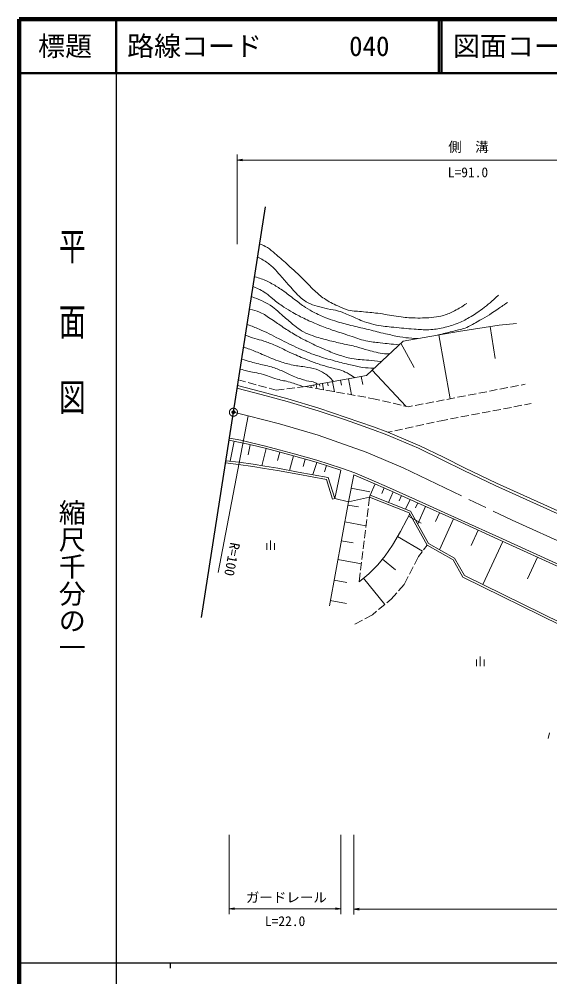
# Model space of a CAD drawing. Units: millimetres, scale not verified. Extents: x 40000 to 680000, y 20000 to 380000.
# Drawn here: x 40000 to 138339, y 202409 to 380000 of the extents above; entities that cross this region are included whole.
import ezdxf
from ezdxf.enums import TextEntityAlignment as Align

# ---------------------------------------------------------------- set-up
doc = ezdxf.new("R2010")
doc.units = ezdxf.units.MM
doc.header["$LTSCALE"] = 1000
doc.header["$PDMODE"] = 32
doc.header["$PDSIZE"] = 500
doc.linetypes.add('CHAIN', pattern=[18.5, 12, -1.5, 3.5, -1.5])
for name, color, linetype, lineweight in [('M-BMK', 2, 'CHAIN', 13), ('M-BMK-OTRS', 5, 'Continuous', 25), ('M-STR-HTXT', 7, 'Continuous', 13), ('M-TTL', 2, 'Continuous', 140), ('M-TTL-BAND', 7, 'Continuous', 25), ('M-TTL-LINE', 7, 'Continuous', 50), ('M-WORK', 1, 'Continuous', 13)]:
    doc.layers.add(name, color=color, linetype=linetype, lineweight=lineweight)
doc.layers.add('M-OTRS', color=6, linetype='Continuous')
doc.layers.add('M-TTL-TXT', color=7, linetype='Continuous')
doc.styles.add('@ＭＳ ゴシック', font='')
doc.styles.add('ＭＳ ゴシック', font='')
doc.styles.get('@ＭＳ ゴシック').set_extended_font_data('@MS Gothic')
doc.styles.get('ＭＳ ゴシック').set_extended_font_data('MS Gothic')

# ---------------------------------------------------------------- blocks, each defined once
blk = doc.blocks.new('open_arrow')
at = {"color": 0, "linetype": 'Continuous', "lineweight": -2}
blk.add_lwpolyline([(7.5, 1.25), (0, 0), (7.5, -1.25)], dxfattribs=at)

msp = doc.modelspace()

# ---------------------------------------------------------------- linework, layer by layer
at = {"layer": 'M-BMK'}
for p, q in [((79708, 307107), (82424, 306457)), ((82424, 306457), (88270, 304962)), ((88270, 304962), (95383, 302831)), ((95383, 302831), (104334, 299687)), ((104334, 299687), (111154, 296810)), ((111154, 296810), (131375, 287073)), ((131375, 287073), (148578, 279261))]:
    msp.add_line(p, q, dxfattribs=at)
msp.add_circle((79708, 307107), 750, dxfattribs=at)
at = {"layer": 'M-BMK-OTRS'}
for p, q in [((79708, 307107), (85654, 345170)), ((73761, 269045), (79708, 307107))]:
    msp.add_line(p, q, dxfattribs=at)
at = {"layer": 'M-OTRS'}
msp.add_point((79708, 307107), dxfattribs=at)
at = {"layer": 'M-STR-HTXT'}
for p, q in [((80406, 338296), (80406, 354880)), ((80406, 353880), (165917, 353880)), ((82424, 306457), (76903, 277364)), ((78898, 228732), (78898, 214050)), ((99610, 228732), (99610, 214050)), ((102025, 228732), (102025, 213966)), ((78898, 215050), (99610, 215050)), ((102025, 214966), (219147, 214966))]:
    msp.add_line(p, q, dxfattribs=at)
at = {"layer": 'M-TTL'}
for p, q in [((40000, 380000), (40000, 20000)), ((680000, 380000), (40000, 380000))]:
    msp.add_line(p, q, dxfattribs=at)
at = {"layer": 'M-TTL-BAND'}
for p, q in [((58000, 370000), (58000, 20000)), ((40000, 205000), (579000, 205000)), ((68000, 205000), (68000, 204000))]:
    msp.add_line(p, q, dxfattribs=at)
at = {"layer": 'M-TTL-LINE'}
for p, q in [((58000, 380000), (58000, 370000)), ((117750, 380000), (117750, 370000)), ((118250, 380000), (118250, 370000)), ((40000, 370000), (680000, 370000))]:
    msp.add_line(p, q, dxfattribs=at)
at = {"layer": 'M-WORK'}
for p, q in [((121423, 322106), (128936, 323265)), ((128936, 323265), (132173, 323584)), ((111143, 320279), (121423, 322106)), ((117776, 321457), (119881, 309615)), ((127272, 323008), (128189, 317064)), ((104345, 313898), (111143, 320279)), ((110727, 319888), (113191, 315408)), ((105398, 314887), (111650, 308226)), ((80643, 313093), (81960, 312737)), ((82442, 312607), (83891, 312216)), ((93076, 311879), (104345, 313898)), ((97143, 312608), (97247, 312026)), ((98074, 312775), (98406, 310921)), ((99557, 313040), (99723, 312113)), ((101040, 313306), (101570, 310352)), ((103404, 313729), (103668, 312252)), ((80356, 311591), (84851, 310399)), ((80484, 312074), (84980, 310882)), ((84373, 312086), (85822, 311695)), ((84980, 310882), (89811, 309585)), ((86304, 311565), (87621, 311210)), ((87621, 311210), (89108, 311392)), ((89604, 311453), (91093, 311636)), ((91589, 311697), (93076, 311879)), ((93076, 311879), (94370, 311646)), ((94060, 312055), (94125, 311690)), ((94552, 312144), (94585, 311961)), ((94862, 311558), (96338, 311292)), ((95044, 312232), (95175, 311502)), ((95628, 312336), (95694, 311971)), ((96212, 312441), (96421, 311278)), ((96830, 311204), (98307, 310939)), ((98799, 310850), (100275, 310585)), ((125165, 310635), (126638, 310919)), ((127128, 311013), (128601, 311297)), ((129092, 311392), (130565, 311676)), ((131056, 311771), (132529, 312055)), ((133020, 312150), (133798, 312300)), ((84851, 310399), (89674, 309104)), ((89674, 309104), (95396, 307386)), ((89811, 309585), (95547, 307863)), ((100767, 310496), (102244, 310231)), ((102736, 310142), (104212, 309877)), ((104704, 309788), (105999, 309556)), ((105999, 309556), (106865, 309352)), ((107352, 309237), (108812, 308894)), ((115346, 308741), (116818, 309025)), ((117309, 309119), (118782, 309404)), ((119273, 309498), (120746, 309782)), ((121237, 309877), (122710, 310161)), ((123201, 310256), (124674, 310540)), ((95396, 307386), (100446, 305685)), ((95547, 307863), (100609, 306158)), ((109299, 308779), (110759, 308436)), ((111246, 308321), (112113, 308117)), ((112113, 308117), (112891, 308267)), ((113382, 308362), (114855, 308646)), ((125802, 306984), (127275, 307265)), ((127766, 307359), (129240, 307640)), ((129731, 307733), (131205, 308014)), ((131696, 308108), (133169, 308389)), ((133660, 308482), (134870, 308713)), ((100446, 305685), (105465, 303911)), ((100609, 306158), (105635, 304382)), ((117415, 305364), (118207, 305536)), ((118207, 305536), (119417, 305767)), ((119908, 305861), (121381, 306142)), ((121873, 306235), (123346, 306516)), ((123837, 306610), (125311, 306891)), ((105465, 303911), (108133, 302922)), ((105635, 304382), (108317, 303387)), ((109597, 303665), (111063, 303984)), ((111552, 304090), (113018, 304409)), ((113506, 304515), (114972, 304833)), ((115461, 304939), (116926, 305258)), ((78882, 301925), (80966, 301513)), ((78960, 302318), (81049, 301904)), ((108133, 302922), (114025, 300427)), ((108317, 303387), (109109, 303559)), ((108317, 303387), (114231, 300883)), ((79863, 301731), (79126, 298005)), ((80966, 301513), (82993, 301053)), ((81049, 301904), (83085, 301442)), ((82833, 301089), (82413, 299237)), ((82993, 301053), (85570, 300415)), ((83085, 301442), (85667, 300803)), ((85783, 300361), (84984, 297193)), ((85570, 300415), (88097, 299777)), ((85667, 300803), (88200, 300164)), ((88200, 300164), (90947, 299394)), ((114025, 300427), (118406, 298303)), ((114231, 300883), (118627, 298752)), ((88316, 299716), (87875, 298143)), ((88097, 299777), (90840, 299009)), ((90833, 299011), (90080, 296324)), ((90840, 299009), (95035, 297839)), ((90947, 299394), (95151, 298222)), ((92983, 298411), (92609, 297067)), ((118627, 298752), (122623, 296753)), ((78255, 297702), (80670, 297424)), ((78301, 298100), (80720, 297821)), ((80670, 297424), (83277, 297071)), ((80720, 297821), (83336, 297466)), ((83277, 297071), (85486, 296704)), ((83336, 297466), (85551, 297099)), ((85486, 296704), (87863, 296326)), ((85551, 297099), (87930, 296720)), ((87930, 296720), (91719, 296022)), ((95132, 297807), (94399, 295537)), ((95035, 297839), (99610, 296361)), ((95151, 298222), (99733, 296742)), ((96949, 297221), (96582, 296086)), ((99733, 296742), (102184, 295892)), ((118406, 298303), (122404, 296304)), ((122623, 296753), (128431, 293983)), ((87863, 296326), (91648, 295628)), ((91648, 295628), (96973, 294665)), ((91719, 296022), (97284, 295015)), ((97284, 295015), (98474, 291108)), ((98474, 291108), (99610, 296361)), ((102025, 295525), (101017, 290468)), ((102025, 295525), (105043, 294223)), ((102184, 295892), (105203, 294590)), ((122404, 296304), (128220, 293530)), ((96973, 294665), (98092, 290991)), ((101530, 293040), (104953, 292358)), ((105959, 293821), (105038, 291722)), ((105043, 294223), (108439, 292732)), ((105203, 294590), (108601, 293098)), ((107638, 293084), (107177, 292035)), ((108601, 293098), (113432, 290931)), ((128220, 293530), (144682, 286060)), ((128431, 293983), (144885, 286517)), ((98553, 291474), (98349, 291518)), ((104904, 291354), (101017, 290468)), ((104904, 291354), (104708, 289726)), ((105050, 291726), (104904, 291354)), ((104904, 291354), (112265, 288459)), ((105050, 291726), (112545, 288778)), ((108439, 292732), (113268, 290566)), ((109314, 292340), (108441, 290393)), ((110872, 291641), (110435, 290668)), ((101017, 290468), (97480, 271202)), ((98092, 290991), (98474, 291108)), ((101017, 290468), (98474, 291108)), ((100914, 289905), (102878, 289544)), ((112430, 290942), (111622, 289141)), ((113268, 290566), (121875, 286695)), ((113432, 290931), (122040, 287059)), ((113870, 290296), (113465, 289395)), ((115310, 289648), (113854, 286409)), ((104649, 289229), (104470, 287740)), ((111811, 287219), (112382, 288246)), ((112155, 287838), (114515, 286527)), ((112265, 288459), (115580, 282455)), ((112545, 288778), (115875, 282748)), ((117901, 288482), (117173, 286863)), ((100336, 286762), (104265, 286040)), ((104410, 287244), (104231, 285754)), ((110639, 285008), (111811, 287219)), ((120492, 287317), (117921, 281600)), ((121875, 286695), (128711, 283570)), ((122040, 287059), (128878, 283934)), ((104171, 285258), (103992, 283769)), ((109174, 282477), (110639, 285008)), ((125057, 285240), (123754, 282390)), ((85901, 281597), (85901, 282822)), ((86601, 281597), (86601, 283347)), ((87301, 281597), (87301, 282822)), ((99696, 283272), (101877, 282872)), ((103933, 283272), (103754, 281783)), ((107815, 280452), (109174, 282477)), ((110083, 284048), (114757, 281343)), ((114951, 281606), (115580, 282455)), ((115580, 282455), (120408, 279745)), ((115875, 282748), (120701, 280039)), ((129618, 283155), (125947, 275140)), ((128711, 283570), (144866, 276172)), ((128878, 283934), (145031, 276536)), ((103694, 281287), (103515, 279797)), ((114025, 280355), (114654, 281204)), ((99055, 279783), (103417, 278982)), ((103455, 279301), (103276, 277812)), ((106456, 278801), (107815, 280452)), ((107330, 279863), (109752, 277871)), ((113257, 278879), (114025, 280355)), ((120408, 279745), (122242, 276518)), ((120701, 280039), (122529, 276823)), ((136029, 280219), (134194, 276211)), ((103217, 277315), (103021, 275687)), ((103021, 275687), (104805, 277149)), ((104805, 277149), (106456, 278801)), ((112333, 277105), (113026, 278436)), ((98358, 275984), (100731, 275548)), ((103794, 276321), (107770, 271470)), ((111334, 275186), (112103, 276662)), ((122242, 276518), (140309, 267627)), ((122529, 276823), (140486, 267986)), ((108910, 272416), (109958, 273613)), ((110287, 273989), (111334, 275186)), ((97660, 272186), (100672, 271633)), ((108154, 271788), (108910, 272416)), ((105473, 269565), (106230, 270192)), ((106614, 270512), (107769, 271469)), ((102194, 267813), (103613, 268571)), ((104054, 268807), (105473, 269565)), ((124743, 260051), (124743, 261276)), ((125443, 260051), (125443, 261801)), ((126143, 260051), (126143, 261276)), ((138048, 246584), (138286, 247683))]:
    msp.add_line(p, q, dxfattribs=at)
for points, knots in [([(84581, 338296), (85063, 338139), (85224, 338068), (85613, 337870), (86233, 337554), (86511, 337259), (87052, 336822), (87970, 336080), (88463, 335638), (89343, 334850), (90569, 333754), (91251, 333134), (92433, 331991), (93361, 331095), (93807, 330516), (94760, 329647), (95430, 329036), (95793, 328667), (96554, 328173), (97475, 327574), (98021, 327276), (99023, 326823), (99775, 326482), (100191, 326250), (100994, 326059), (102074, 325802), (102715, 325863), (103818, 325739), (105011, 325606), (105683, 325564), (106873, 325402), (108238, 325216), (108986, 324996), (110354, 324834), (111536, 324693), (112201, 324593), (113391, 324585), (114745, 324575), (115509, 324569), (116854, 324727), (117554, 324809), (117957, 324837), (118630, 325047), (119464, 325306), (119909, 325525), (120690, 325917), (121615, 326380), (121928, 326608), (122946, 327302)], [0, 0, 0, 0, 1, 1, 1, 2, 2, 2, 3, 3, 3, 4, 4, 4, 5, 5, 5, 6, 6, 6, 7, 7, 7, 8, 8, 8, 9, 9, 9, 10, 10, 10, 11, 11, 11, 12, 12, 12, 13, 13, 13, 14, 14, 14, 15, 15, 15, 16, 16, 16, 16]), ([(84199, 335852), (84854, 335546), (85063, 335437), (85579, 335108), (86231, 334690), (86553, 334388), (87124, 333864), (87677, 333356), (87920, 333004), (88420, 332444), (89052, 331735), (89376, 331312), (90019, 330614), (90860, 329701), (91269, 329120), (92221, 328323), (92714, 327911), (92996, 327669), (93571, 327382), (94185, 327075), (94567, 326983), (95223, 326778), (95968, 326545), (96398, 326458), (97158, 326281), (97938, 326099), (98400, 326105), (99165, 325872), (100151, 325573), (100661, 325282), (101616, 324895), (102715, 324451), (103293, 324100), (104422, 323741), (105112, 323522), (105505, 323414), (106216, 323279), (107454, 323045), (108161, 322991), (109413, 322853), (110887, 322691), (111716, 322628), (113196, 322533), (114263, 322465), (114863, 322367), (115931, 322409), (116967, 322450), (117548, 322557), (118560, 322782), (119599, 323013), (120183, 323167), (121171, 323563), (122078, 323927), (122560, 324198), (123408, 324682), (124375, 325233), (124887, 325594), (125788, 326245), (127046, 327153), (127445, 327547), (128825, 328803)], [0, 0, 0, 0, 1, 1, 1, 2, 2, 2, 3, 3, 3, 4, 4, 4, 5, 5, 5, 6, 6, 6, 7, 7, 7, 8, 8, 8, 9, 9, 9, 10, 10, 10, 11, 11, 11, 12, 12, 12, 13, 13, 13, 14, 14, 14, 15, 15, 15, 16, 16, 16, 17, 17, 17, 18, 18, 18, 19, 19, 19, 20, 20, 20, 20]), ([(83635, 332241), (84203, 332093), (84373, 332035), (84836, 331872), (85644, 331586), (86076, 331364), (86825, 330948), (87609, 330512), (88038, 330247), (88779, 329740), (89699, 329112), (90159, 328683), (91052, 328017), (91824, 327442), (92232, 327084), (93041, 326561), (93699, 326136), (94080, 325915), (94782, 325567), (95700, 325111), (96223, 324869), (97180, 324501), (97872, 324235), (98263, 324092), (98973, 323879), (100100, 323542), (100745, 323400), (101886, 323116), (103014, 322835), (103651, 322697), (104781, 322423), (105984, 322131), (106652, 321942), (107860, 321665), (108896, 321428), (109476, 321287), (110524, 321103), (111391, 320950), (111883, 320895), (112761, 320830), (113204, 320798), (113353, 320786), (113895, 320768)], [0, 0, 0, 0, 1, 1, 1, 2, 2, 2, 3, 3, 3, 4, 4, 4, 5, 5, 5, 6, 6, 6, 7, 7, 7, 8, 8, 8, 9, 9, 9, 10, 10, 10, 11, 11, 11, 12, 12, 12, 13, 13, 13, 14, 14, 14, 14]), ([(83348, 330407), (83951, 330172), (84137, 330102), (84615, 329851), (85055, 329618), (85299, 329478), (85704, 329187), (86228, 328812), (86473, 328540), (86983, 328146), (87782, 327527), (88221, 327166), (89067, 326612), (89700, 326197), (90064, 325977), (90724, 325606), (91631, 325096), (92141, 324810), (93081, 324363), (93960, 323944), (94464, 323731), (95366, 323362), (96396, 322940), (96980, 322721), (98030, 322350), (99289, 321904), (100008, 321694), (101280, 321284), (102437, 320911), (103059, 320606), (104246, 320343), (105272, 320115), (105867, 320098), (106910, 319970), (108289, 319800), (108745, 319769), (110450, 319628)], [0, 0, 0, 0, 1, 1, 1, 2, 2, 2, 3, 3, 3, 4, 4, 4, 5, 5, 5, 6, 6, 6, 7, 7, 7, 8, 8, 8, 9, 9, 9, 10, 10, 10, 11, 11, 11, 12, 12, 12, 12]), ([(83059, 328554), (83935, 328231), (84192, 328139), (84891, 327811), (85545, 327504), (85919, 327339), (86525, 326947), (87119, 326562), (87404, 326278), (87946, 325822), (88600, 325272), (88929, 324920), (89580, 324366), (90266, 323782), (90642, 323442), (91368, 322909), (91879, 322534), (92161, 322312), (92718, 322009), (93331, 321676), (93706, 321547), (94363, 321311), (95453, 320919), (96086, 320765), (97205, 320470), (98244, 320197), (98834, 320075), (99881, 319831), (100934, 319585), (101534, 319488), (102581, 319215), (103405, 319000), (103855, 318838), (104677, 318614), (105246, 318458), (105562, 318359), (106139, 318237), (106743, 318109), (107078, 317999), (107694, 317949), (108057, 317919), (108192, 317911), (108627, 317917)], [0, 0, 0, 0, 1, 1, 1, 2, 2, 2, 3, 3, 3, 4, 4, 4, 5, 5, 5, 6, 6, 6, 7, 7, 7, 8, 8, 8, 9, 9, 9, 10, 10, 10, 11, 11, 11, 12, 12, 12, 13, 13, 13, 14, 14, 14, 14]), ([(117468, 321403), (118808, 321726), (119153, 321808), (120229, 322085), (121169, 322327), (121722, 322385), (122632, 322724), (123553, 323067), (124016, 323387), (124870, 323873), (126317, 324695), (127125, 325165), (128505, 326096), (129285, 326622), (129548, 326800), (130476, 327481)], [0, 0, 0, 0, 1, 1, 1, 2, 2, 2, 3, 3, 3, 4, 4, 4, 5, 5, 5, 5]), ([(82689, 326190), (83548, 326012), (83847, 325928), (84551, 325649), (85505, 325271), (85948, 324865), (86815, 324317), (87669, 323777), (88102, 323406), (88947, 322852), (89799, 322293), (90277, 321980), (91158, 321467), (91978, 320988), (92441, 320722), (93289, 320294), (94478, 319695), (95155, 319380), (96379, 318856), (97446, 318399), (98041, 318132), (99141, 317764), (100097, 317443), (100635, 317249), (101627, 317071), (102850, 316851), (103553, 316854), (104789, 316733), (105705, 316644), (105996, 316617), (107135, 316516)], [0, 0, 0, 0, 1, 1, 1, 2, 2, 2, 3, 3, 3, 4, 4, 4, 5, 5, 5, 6, 6, 6, 7, 7, 7, 8, 8, 8, 9, 9, 9, 10, 10, 10, 10]), ([(82253, 323397), (83314, 323002), (83604, 322881), (84458, 322519), (85936, 321892), (86716, 321435), (88161, 320734), (89588, 320041), (90359, 319591), (91810, 318949), (93070, 318391), (93784, 318091), (95087, 317644), (96423, 317185), (97189, 316981), (98550, 316605), (99667, 316296), (100299, 316145), (101428, 315885), (102277, 315690), (102749, 315551), (103612, 315432), (104467, 315315), (104783, 315306), (105816, 315279)], [0, 0, 0, 0, 1, 1, 1, 2, 2, 2, 3, 3, 3, 4, 4, 4, 5, 5, 5, 6, 6, 6, 7, 7, 7, 8, 8, 8, 8]), ([(81937, 321376), (82763, 321081), (82985, 321001), (83665, 320787), (84306, 320586), (84679, 320520), (85317, 320308), (86173, 320023), (86654, 319864), (87483, 319508), (88673, 318999), (89288, 318602), (90467, 318070), (91606, 317556), (92254, 317288), (93415, 316827), (94248, 316496), (94717, 316316), (95565, 316027), (96393, 315745), (96870, 315625), (97714, 315388), (98370, 315204), (98754, 315157), (99401, 314944), (99960, 314760), (100278, 314657), (100804, 314393), (101376, 314107), (101576, 313955), (102183, 313511)], [0, 0, 0, 0, 1, 1, 1, 2, 2, 2, 3, 3, 3, 4, 4, 4, 5, 5, 5, 6, 6, 6, 7, 7, 7, 8, 8, 8, 9, 9, 9, 10, 10, 10, 10]), ([(81593, 319175), (82144, 319001), (82294, 318946), (82738, 318786), (83642, 318461), (84122, 318208), (85011, 317845), (86181, 317366), (86819, 317051), (88013, 316637), (88944, 316314), (89470, 316139), (90428, 315909), (91385, 315678), (91947, 315678), (92915, 315500), (93743, 315348), (94230, 315341), (95028, 315074), (95673, 314858), (96017, 314674), (96591, 314310), (97333, 313840), (97576, 313546), (98266, 312809)], [0, 0, 0, 0, 1, 1, 1, 2, 2, 2, 3, 3, 3, 4, 4, 4, 5, 5, 5, 6, 6, 6, 7, 7, 7, 8, 8, 8, 8]), ([(81246, 316951), (82576, 316557), (82928, 316453), (84015, 316166), (85071, 315888), (85687, 315820), (86732, 315500), (87591, 315237), (88060, 315045), (88890, 314701), (89771, 314335), (90217, 314020), (91101, 313662), (91925, 313329), (92407, 313196), (93259, 312943), (93891, 312754), (94319, 312861), (94902, 312552), (95079, 312458), (95158, 312422), (95341, 312285)], [0, 0, 0, 0, 1, 1, 1, 2, 2, 2, 3, 3, 3, 4, 4, 4, 5, 5, 5, 6, 6, 6, 7, 7, 7, 7]), ([(80959, 315113), (82034, 314820), (82327, 314733), (83215, 314541), (83858, 314402), (84230, 314381), (84867, 314221), (86048, 313926), (86650, 313559), (87824, 313236), (88742, 312983), (89281, 312940), (90195, 312676), (91168, 312396), (91501, 312265), (92642, 311826)], [0, 0, 0, 0, 1, 1, 1, 2, 2, 2, 3, 3, 3, 4, 4, 4, 5, 5, 5, 5])]:
    msp.add_open_spline(points, degree=3, knots=knots, dxfattribs=at)

# ---------------------------------------------------------------- block references
at = {"layer": 'M-STR-HTXT', "xscale": 133, "yscale": 133}
for p in [(80406, 353880), (78898, 215050), (102025, 214966)]:
    msp.add_blockref('open_arrow', p, dxfattribs=at)
at = {"layer": 'M-STR-HTXT', "xscale": 133, "yscale": 133, "rotation": 180}
msp.add_blockref('open_arrow', (99610, 215050), dxfattribs=at)

# ---------------------------------------------------------------- texts
at = {"layer": 'M-STR-HTXT', "style": 'ＭＳ ゴシック'}
for s, p in [('側\u3000溝', (119510, 356311)), ('ガードレール', (82012, 217133))]:
    msp.add_text(s, height=1833, dxfattribs=at).set_placement(p, align=Align.MIDDLE_LEFT)
for s, p in [('L=91.0', (123167, 350137)), ('L=22.0', (89280, 211274))]:
    msp.add_text(s, height=1833, dxfattribs=at).set_placement(p, align=Align.BOTTOM_CENTER)
msp.add_text('R=100', height=1833, rotation=259.255, dxfattribs=at).set_placement((80050, 282894), align=Align.MIDDLE_LEFT)
at = {"layer": 'M-TTL-BAND', "style": '@ＭＳ ゴシック', "width": 1.4}
msp.add_text('平  面  図', height=3666, rotation=270, dxfattribs=at).set_placement((49777, 306475), align=Align.MIDDLE_RIGHT)
at = {"layer": 'M-TTL-BAND', "style": '@ＭＳ ゴシック'}
msp.add_text('縮尺千分の一', height=3666, rotation=270, dxfattribs=at).set_placement((49777, 261030), align=Align.MIDDLE_RIGHT)
at = {"layer": 'M-TTL-TXT', "style": 'ＭＳ ゴシック'}
msp.add_text('標題', height=3666, dxfattribs=at).set_placement((48500, 375000), align=Align.MIDDLE_CENTER)
for s, p in [('路線コード', (60000, 375000)), ('040', (101142, 375000)), ('図面コード', (120380, 375000))]:
    msp.add_text(s, height=3666, dxfattribs=at).set_placement(p, align=Align.MIDDLE_LEFT)

doc.saveas('drawing.dxf')
